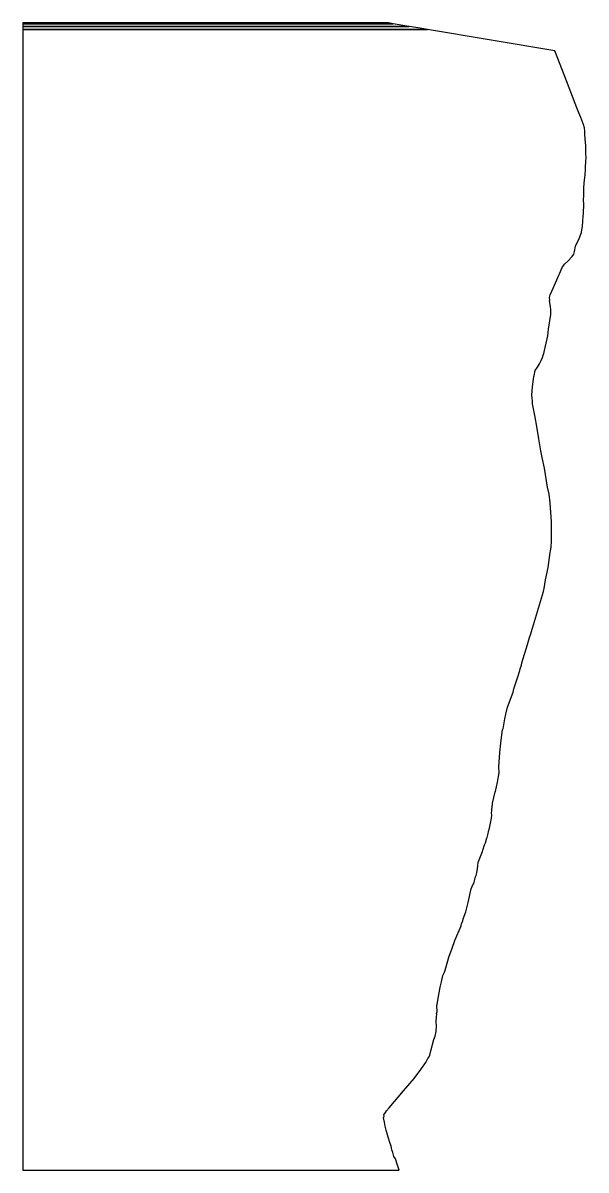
# Model space of a CAD drawing. Extents: x -56 to 34, y -92 to 91.
import ezdxf

# ---------------------------------------------------------------- set-up
doc = ezdxf.new("R2010")
doc.units = 0
doc.layers.add('11_33000', color=7, linetype='CONTINUOUS')

msp = doc.modelspace()

# ---------------------------------------------------------------- linework, layer by layer
at = {"layer": '11_33000', "color": 5}
for points in [[(-43.573, 91.413), (2.393, 91.413), (2.267, 91.43401), (-56.17, 91.43401), (-56.17, 91.413), (-43.573, 91.413)], [(-43.563, 91.412), (-56.17, 91.412), (-56.17, 91.383), (2.564, 91.383), (2.402, 91.412), (-43.563, 91.412)], [(-42.996, 91.302), (3.059, 91.302), (2.57, 91.383), (-56.17, 91.383), (-56.17, 91.302), (-42.996, 91.302)], [(-41.984, 90.884), (5.564, 90.884), (3.066, 91.3), (-56.17, 91.3), (-56.17, 90.884), (-41.984, 90.884)], [(7.346, 90.58501), (5.577, 90.882), (-56.17, 90.882), (-56.17, 90.388), (8.535, 90.388), (7.346, 90.58501)], [(-41.798, 90.388), (-56.17, 90.388), (-56.17, -92.11401), (4.006, -92.11401), (3.723, -91.32201), (3.413, -90.328), (3.155, -89.957), (2.977, -89.316), (2.821, -88.896), (2.716, -88.30801), (2.504, -87.71201), (2.229, -86.855), (1.915, -85.73701), (1.742, -85.075), (1.644, -84.466), (1.486, -83.762), (1.579, -83.478), (1.536, -83.262), (1.826, -82.91), (1.968, -82.64201), (2.411, -82.145), (4.689, -79.441), (6.386, -77.454), (7.453, -76.023), (7.584, -75.86201), (8.272, -74.917), (8.599, -74.27), (8.805, -73.986), (8.929, -73.705), (9.043, -73.049), (9.561, -71.214), (9.759, -70.692), (9.892, -69.954), (9.948, -68.98901), (9.927, -68.43401), (9.962, -67.527), (10.015, -67.236), (9.983, -67.039), (10.06, -66.806), (10.014, -65.76701), (10.052, -65.62701), (10.108, -65.247), (10.58, -62.874), (10.786, -61.985), (11.003, -60.983), (11.274, -60.43), (11.361, -60.125), (11.486, -59.749), (11.676, -59.016), (11.801, -58.627), (11.933, -58.041), (12.475, -56.599), (12.918, -55.388), (13.903, -53.055), (13.967, -52.667), (14.158, -52.274), (14.218, -51.914), (14.66, -50.822), (15.042, -49.289), (15.493, -47.133), (15.601, -46.833), (15.969, -46.063), (16.127, -45.639), (16.166, -45.293), (16.29, -44.97), (16.363, -44.751), (16.474, -44.23), (16.564, -43.489), (16.654, -42.836), (16.685, -42.738), (17.31, -41.16), (17.374, -40.938), (17.673, -40.067), (17.785, -39.763), (18.042, -38.98), (18.085, -38.884), (18.252, -38.258), (18.309, -37.95), (18.458, -37.413), (18.786, -35.811), (18.798, -35.355), (18.78, -35), (18.784, -34.933), (18.816, -34.611), (18.87, -33.833), (18.904, -33.666), (18.931, -33.407), (19.375, -31.611), (19.414, -31.524), (19.717, -30.046), (19.967, -28.552), (19.939, -27.573), (20.118, -25.277), (20.285, -23.805), (20.549, -21.647), (20.619, -21.506), (20.925, -19.906), (21.075, -19.19), (21.35, -18.07), (22.209, -15.648), (22.358, -15.127), (23.004, -13.181), (23.277, -12.204), (23.338, -11.929), (23.549, -11.312), (23.637, -10.973), (24.502, -8.031), (24.858, -6.926), (25.037, -6.339), (25.167, -5.956), (27.059, 0.455), (27.129, 0.71), (27.179, 0.944), (27.424, 2.333), (27.829, 4.284), (28.167, 6.699), (28.212, 6.939), (28.292, 7.604), (28.342, 8.434), (28.352, 11.588), (28.171, 14.628), (27.971, 16.012), (27.743, 17.157), (27.221, 20.171), (26.856, 21.904), (26.638, 22.992), (26.36, 24.876), (26.004, 26.844), (25.737, 28.37), (25.337, 30.463), (25.309, 30.948), (25.256, 31.403), (25.232, 31.868), (25.308, 33.219), (25.536, 34.857), (25.632, 35.242), (25.722, 35.546), (25.775, 35.797), (26.104, 36.381), (26.426, 36.898), (26.699, 37.443), (26.905, 37.896), (27.053, 38.291), (27.134, 38.54), (27.365, 39.489), (27.671, 40.867), (27.75, 41.381), (27.89, 42.423), (28.269, 44.77), (28.274, 44.836), (28.276, 45.014), (28.249, 45.549), (28.19, 46.068), (28.052, 46.992), (28.074, 47.106), (28.035, 47.509), (28.169, 47.913), (28.708, 49.09), (29.535, 51.05), (29.648, 51.282), (30.072, 52.298), (30.439, 52.828), (30.982, 53.334), (31.665, 54.081), (31.913, 54.438), (32.033, 54.841), (32.204, 55.692), (32.407, 56.178), (32.669, 56.65), (33.142, 57.919), (33.167, 58.023), (33.3, 58.838), (33.41, 60.562), (33.462, 60.915), (33.512, 62.534), (33.503, 63.038), (33.542, 63.854), (33.538, 64.701), (33.549, 65.11301), (33.643, 66.304), (33.674, 66.577), (33.792, 67.898), (33.78, 68.26), (33.796, 68.4), (33.829, 69.191), (33.888, 69.983), (33.866, 70.468), (33.851, 71.716), (33.824, 72.42101), (33.758, 72.783), (33.727, 73.08), (33.707, 73.493), (33.696, 74.139), (33.624, 74.659), (33.588, 74.8), (33.519, 75.01801), (33.076, 76.297), (32.744, 77.03201), (32.397, 77.844), (30.485, 82.874), (28.899, 86.98901), (8.538, 90.388), (-41.798, 90.388)]]:
    msp.add_lwpolyline(points, dxfattribs=at)

doc.saveas('drawing.dxf')
